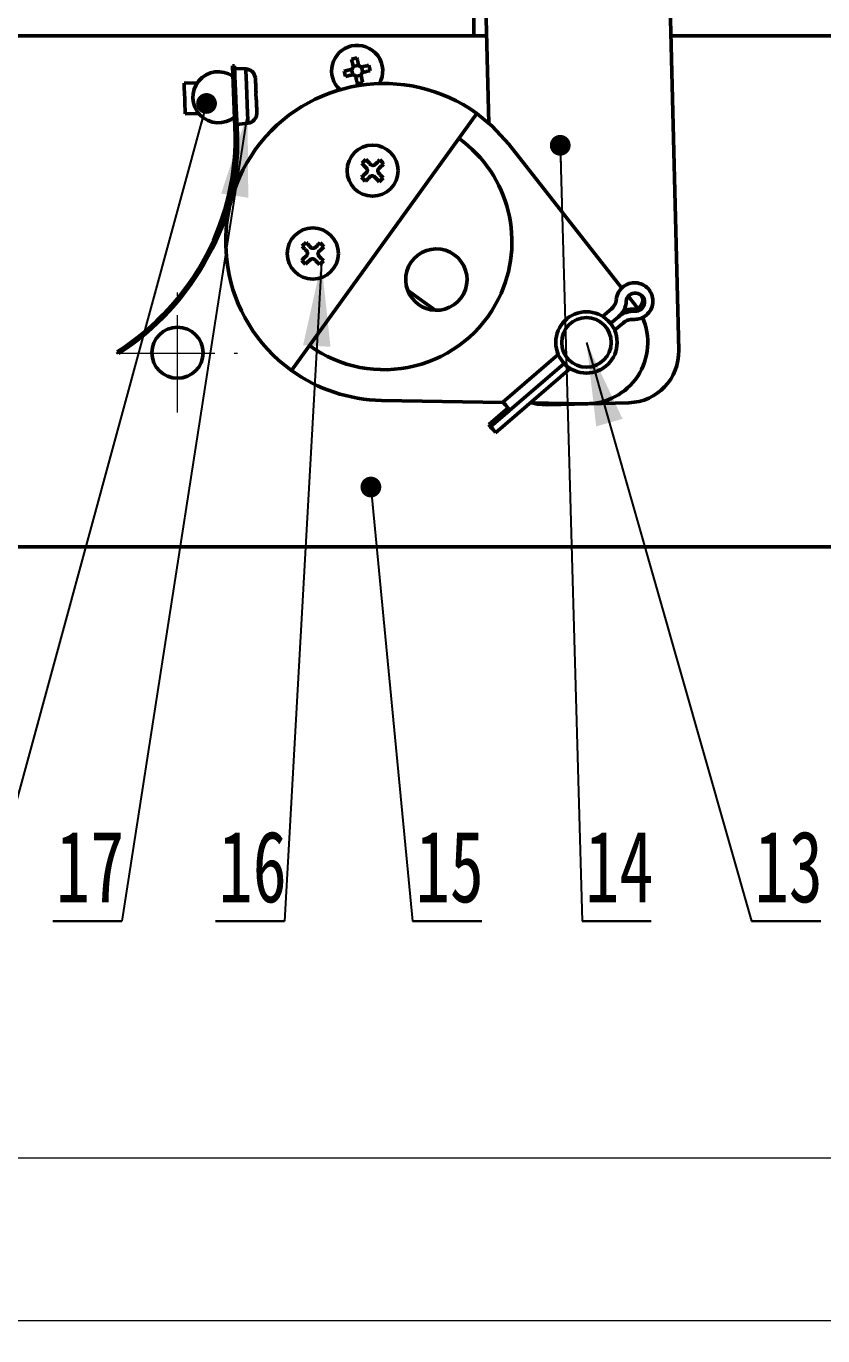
# Model space of a CAD drawing. Header units: millimetres. Extents: x 388 to 982, y 511 to 931.
# Drawn here: x 521.1 to 560.1, y 554 to 618.1 of the extents above; entities that cross this region are included whole.
import ezdxf

# ---------------------------------------------------------------- set-up
doc = ezdxf.new("R2010")
doc.units = ezdxf.units.MM
doc.header["$LTSCALE"] = 0.3
doc.linetypes.add('CENTER', pattern=[50.800000000000004, 31.75, -6.35, 6.35, -6.35])
doc.layers.add('10', color=7, linetype='Continuous')
for name, color, linetype, lineweight in [('尺寸线', 6, 'Continuous', 18), ('粗实线', 7, 'Continuous', 50), ('细实线', 3, 'Continuous', 18), ('细点画线', 1, 'CENTER', 18)]:
    doc.layers.add(name, color=color, linetype=linetype, lineweight=lineweight)
doc.styles.add('SLDTEXTSTYLE0', font='TXT', dxfattribs={"width": 0.7})
doc.styles.get("Standard").update_dxf_attribs({"font": 'txt', "bigfont": 'gbcbig.shx'})
doc.styles.add('我的样式', font='romans.shx', dxfattribs={"height": 2.5, "bigfont": 'chineset.shx'})
doc.dimstyles.new('SLDDIMSTYLE0', dxfattribs={"dimtxt": 0, "dimasz": 4.08, "dimexe": 0, "dimexo": 0.0625, "dimgap": 0, "dimtad": 0, "dimtih": 1, "dimtoh": 1, "dimdec": 0, "dimrnd": 1e-09, "dimzin": 0, "dimdsep": 46, "dimtxsty": 'Standard', "dimsah": 1, "dimcen": 0.09, "dimadec": 0, "dimazin": 0, "dimtfac": 4.08, "dimtdec": 0, "dimtofl": 0, "dimtmove": 0, "dimatfit": 3, "dimfxl": 1, "dimfrac": 2, "dimtolj": 1, "dimtzin": 0, "dimarcsym": 0})
doc.dimstyles.new('SLDDIMSTYLE1', dxfattribs={"dimtxt": 0, "dimasz": 1.016, "dimexe": 0, "dimexo": 0.0625, "dimgap": 0, "dimtad": 0, "dimtih": 1, "dimtoh": 1, "dimdec": 0, "dimrnd": 1e-09, "dimzin": 0, "dimdsep": 46, "dimtxsty": 'Standard', "dimblk1": 'DOT', "dimblk2": 'DOT', "dimsah": 1, "dimcen": 0.09, "dimadec": 0, "dimazin": 0, "dimtfac": 1.016, "dimtdec": 0, "dimtofl": 0, "dimtmove": 0, "dimatfit": 3, "dimldrblk": 'DOT', "dimfxl": 1, "dimfrac": 2, "dimtolj": 1, "dimtzin": 0, "dimarcsym": 0})
doc.dimstyles.new('我的样式', dxfattribs={"dimtxt": 2.5, "dimasz": 2.5, "dimexe": 0.75, "dimexo": 0.625, "dimtad": 1, "dimdec": 1, "dimlfac": 2, "dimdsep": 46, "dimtxsty": '我的样式', "dimcen": 2.5, "dimclrd": 256, "dimclre": 256, "dimclrt": 256, "dimadec": 0, "dimazin": 0, "dimtp": 0.018, "dimtm": 0.018, "dimtfac": 1, "dimtdec": 1, "dimtmove": 0, "dimatfit": 3, "dimfxl": 1, "dimlwd": 18, "dimlwe": 18, "dimarcsym": 0})

# ---------------------------------------------------------------- blocks, each defined once
blk = doc.blocks.new('SW_NOTE_12')
at = {"layer": '10', "color": 0}
for p, q in [((0, -1.873501354054952e-13), (3.384094754653122, -1.873501354054952e-13)), ((3.384094754653122, -1.873501354054952e-13), (0, -1.873501354054952e-13)), ((0, -1.873501354054952e-13), (3.384094754653122, -1.873501354054952e-13)), ((3.384094754653122, -1.873501354054952e-13), (0, -1.873501354054952e-13)), ((0, -1.873501354054952e-13), (3.384094754653122, -1.873501354054952e-13)), ((3.384094754653122, -1.873501354054952e-13), (0, -1.873501354054952e-13))]:
    blk.add_line(p, q, dxfattribs=at)
at = {"layer": '10', "color": 0, "insert": (0.1559362627799321, 4.418674304169132), "char_height": 3.5, "attachment_point": 1, "style": 'SLDTEXTSTYLE0'}
blk.add_mtext('13', dxfattribs=at)
blk = doc.blocks.new('SW_NOTE_13')
at = {"layer": '10', "color": 0}
for p, q in [((0, -1.457167719820518e-13), (3.384094754653122, -1.457167719820518e-13)), ((3.384094754653122, -1.457167719820518e-13), (0, -1.457167719820518e-13)), ((0, -1.457167719820518e-13), (3.384094754653122, -1.457167719820518e-13)), ((3.384094754653122, -1.457167719820518e-13), (0, -1.457167719820518e-13)), ((0, -1.457167719820518e-13), (3.384094754653122, -1.457167719820518e-13)), ((3.384094754653122, -1.457167719820518e-13), (0, -1.457167719820518e-13))]:
    blk.add_line(p, q, dxfattribs=at)
at = {"layer": '10', "color": 0, "insert": (0.1559362627798766, 4.418674304169174), "char_height": 3.5, "attachment_point": 1, "style": 'SLDTEXTSTYLE0'}
blk.add_mtext('14', dxfattribs=at)
blk = doc.blocks.new('_DOT')
at = {"color": 0, "linetype": 'ByBlock', "lineweight": -2}
blk.add_line((-0.5, 0), (-1, 0), dxfattribs=at)
at = {"color": 0, "linetype": 'ByBlock', "const_width": 0.5}
blk.add_lwpolyline([(-0.25, 0, 1), (0.25, 0, 1)], format="xyb", close=True, dxfattribs=at)
blk = doc.blocks.new('SW_NOTE_14')
at = {"layer": '10', "color": 0}
for p, q in [((0, -1.110223024625157e-13), (3.384094754653122, -1.110223024625157e-13)), ((3.384094754653122, -1.110223024625157e-13), (0, -1.110223024625157e-13)), ((0, -1.110223024625157e-13), (3.384094754653122, -1.110223024625157e-13)), ((3.384094754653122, -1.110223024625157e-13), (0, -1.110223024625157e-13)), ((0, -1.110223024625157e-13), (3.384094754653122, -1.110223024625157e-13)), ((3.384094754653122, -1.110223024625157e-13), (0, -1.110223024625157e-13))]:
    blk.add_line(p, q, dxfattribs=at)
at = {"layer": '10', "color": 0, "insert": (0.1559362627799321, 4.418674304169208), "char_height": 3.5, "attachment_point": 1, "style": 'SLDTEXTSTYLE0'}
blk.add_mtext('15', dxfattribs=at)
blk = doc.blocks.new('SW_NOTE_15')
at = {"layer": '10', "color": 0}
for p, q in [((-3.384094754653122, -1.873501354054952e-13), (0, -1.873501354054952e-13)), ((0, -1.873501354054952e-13), (-3.384094754653122, -1.873501354054952e-13)), ((-3.384094754653122, -1.873501354054952e-13), (0, -1.873501354054952e-13)), ((0, -1.873501354054952e-13), (-3.384094754653122, -1.873501354054952e-13)), ((-3.384094754653122, -1.873501354054952e-13), (0, -1.873501354054952e-13)), ((0, -1.873501354054952e-13), (-3.384094754653122, -1.873501354054952e-13))]:
    blk.add_line(p, q, dxfattribs=at)
at = {"layer": '10', "color": 0, "insert": (-3.225727972784087, 4.418674304169132), "char_height": 3.5, "attachment_point": 1, "style": 'SLDTEXTSTYLE0'}
blk.add_mtext('16', dxfattribs=at)
blk = doc.blocks.new('SW_NOTE_16')
at = {"layer": '10', "color": 0}
for p, q in [((-3.384094754653122, -1.52655665885959e-13), (0, -1.52655665885959e-13)), ((0, -1.52655665885959e-13), (-3.384094754653122, -1.52655665885959e-13)), ((-3.384094754653122, -1.52655665885959e-13), (0, -1.52655665885959e-13)), ((0, -1.52655665885959e-13), (-3.384094754653122, -1.52655665885959e-13)), ((-3.384094754653122, -1.52655665885959e-13), (0, -1.52655665885959e-13)), ((0, -1.52655665885959e-13), (-3.384094754653122, -1.52655665885959e-13))]:
    blk.add_line(p, q, dxfattribs=at)
at = {"layer": '10', "color": 0, "insert": (-3.225727972784143, 4.418674304169167), "char_height": 3.5, "attachment_point": 1, "style": 'SLDTEXTSTYLE0'}
blk.add_mtext('17', dxfattribs=at)
blk = doc.blocks.new('*D34')
at = {"layer": 'Defpoints', "color": 0, "transparency": 16777216}
for p in [(473.0372154954756, 617.5800985398191), (678.0372137073363, 592.5800981672903), (678.0372137073363, 562.6950648320558)]:
    blk.add_point(p, dxfattribs=at)
at = {"layer": '尺寸线', "linetype": 'Continuous', "lineweight": 18, "transparency": 16777216}
for p, q in [((473.0372154954756, 616.9550985398191), (473.0372154954756, 561.9450648320558)), ((678.0372137073363, 591.9550981672903), (678.0372137073363, 561.9450648320558)), ((475.5372154954756, 562.6950648320558), (675.5372137073363, 562.6950648320558))]:
    blk.add_line(p, q, dxfattribs=at)
at = {"layer": '尺寸线', "transparency": 16777216}
for points in [[(475.5372154954756, 563.1117314987224), (475.5372154954756, 562.2783981653891), (473.0372154954756, 562.6950648320558)], [(675.5372137073363, 563.1117314987224), (675.5372137073363, 562.2783981653891), (678.0372137073363, 562.6950648320558)]]:
    blk.add_solid(points, dxfattribs=at)
at = {"layer": '尺寸线', "transparency": 16777216, "insert": (575.5372146014059, 564.5700648320558), "char_height": 2.5, "attachment_point": 5, "style": '我的样式'}
blk.add_mtext('410', dxfattribs=at)
blk = doc.blocks.new('*D35')
at = {"layer": 'Defpoints', "color": 0, "transparency": 16777216}
for p in [(690.5372166875685, 606.8300981747407), (460.5372153092111, 600.8300981225866), (690.5372166875685, 554.7376184219024)]:
    blk.add_point(p, dxfattribs=at)
at = {"layer": '尺寸线', "linetype": 'Continuous', "lineweight": 18, "transparency": 16777216}
for p, q in [((690.5372166875685, 606.2050981747407), (690.5372166875685, 553.9876184219024)), ((460.5372153092111, 600.2050981225866), (460.5372153092111, 553.9876184219024)), ((463.0372153092111, 554.7376184219024), (688.0372166875685, 554.7376184219024))]:
    blk.add_line(p, q, dxfattribs=at)
at = {"layer": '尺寸线', "transparency": 16777216}
for points in [[(463.0372153092111, 555.154285088569), (463.0372153092111, 554.3209517552358), (460.5372153092111, 554.7376184219024)], [(688.0372166875685, 555.154285088569), (688.0372166875685, 554.3209517552358), (690.5372166875685, 554.7376184219024)]]:
    blk.add_solid(points, dxfattribs=at)
at = {"layer": '尺寸线', "transparency": 16777216, "insert": (575.5372159983898, 556.6126184219024), "char_height": 2.5, "attachment_point": 5, "style": '我的样式'}
blk.add_mtext('460', dxfattribs=at)

msp = doc.modelspace()

# ---------------------------------------------------------------- linework, layer by layer
at = {"layer": '粗实线'}
for p, q in [((543.0372157934988, 622.5800974967378), (543.0372157934988, 617.5800985398191)), ((543.5386473182524, 622.4664556535381), (543.769838834175, 613.3147789838213)), ((553.05348577536, 602.200279452135), (552.5357821825827, 622.6937412025827)), ((517.6542574409331, 617.5800985398191), (543.0372157934988, 617.5800985398191)), ((543.0372157934988, 617.5800985398191), (543.6620885375822, 617.5800985398191)), ((552.6649603489722, 617.5800985398191), (578.0372122172201, 617.5800985398191)), ((531.2249759081686, 616.1096351894039), (531.3248919192637, 616.113742321958)), ((531.2249759081686, 616.1096351894039), (531.3481898847903, 613.1121678950685)), ((531.3248919192637, 616.113742321958), (531.3629718366946, 615.1873464437622)), ((531.875098669895, 615.9636559637684), (531.330025369295, 615.9888482394117)), ((531.875135922798, 615.962702289452), (531.875098669895, 615.9636559637684)), ((537.113363469013, 615.678134814133), (537.0498770717467, 615.9487622531551)), ((537.1330926064337, 616.0829714240926), (537.4037200454558, 616.1464540960687)), ((537.5379273537482, 616.0632460119623), (537.6014137510145, 615.7926185729402)), ((529.5072557274187, 615.288394943108), (528.8578035179461, 615.261697650184)), ((532.3459418360079, 615.5294249507087), (532.3462659362639, 615.5215385111469)), ((532.3462659362639, 615.5215385111469), (532.3526548091257, 615.4588530512947)), ((532.3521109167422, 615.4721169474024), (532.3526548091257, 615.4588530512947)), ((537.5181982163275, 615.6584075393575), (537.2475707773054, 615.5949248673815)), ((532.3797339443053, 614.8000857534307), (532.376023555168, 614.797543242802)), ((532.376023555168, 614.797543242802), (532.3903882745589, 614.4480905237097)), ((532.3903882745589, 614.4480905237097), (532.3940986636961, 614.4506330343384)), ((528.919412368902, 613.7629649343389), (529.5688608530844, 613.7896603646177)), ((531.4100259784544, 614.0426690431732), (531.4481058958853, 613.1162731649774)), ((532.417974049219, 613.7770428063768), (532.4174264315451, 613.7903067024845)), ((532.4191996697272, 613.8400430532593), (532.417974049219, 613.7770428063768)), ((534.1136256102408, 601.2138672845858), (543.1769216302717, 613.7879113408226)), ((531.442972445854, 613.2411691101688), (531.984137916931, 613.3110108526844)), ((550.2751270178641, 605.2374890746969), (544.7411710265959, 612.2865504326719)), ((541.142369234928, 604.1601248758334), (539.797099852928, 605.1297890695232)), ((550.9019965175474, 604.4389907943505), (550.5910763386572, 604.8350385131735)), ((549.7654104474867, 604.2316197159189), (549.3338951710547, 603.860591978063)), ((551.0352277997816, 604.2553945186037), (550.9019965175474, 604.4389907943505)), ((550.1033613327826, 603.8385727184314), (549.7230538967932, 603.511574186613)), ((549.9206656459654, 603.1781681554812), (550.3521809223975, 603.5491968246597)), ((525.6479853633726, 602.0433972331184), (525.5944678429449, 602.1278737785715)), ((547.1639284733618, 601.9947849886912), (544.4576689843024, 599.667860169192)), ((547.4506789687956, 601.5577097164887), (543.8478166107024, 598.4598560931581)), ((544.0966287497366, 598.1704797337252), (547.7506989482725, 601.312362097432)), ((547.4506789687956, 601.5577097164887), (544.7956273201788, 599.2748131717044)), ((538.5170528534735, 599.7519502157766), (544.470059299835, 599.6534479523498)), ((544.7064885739172, 599.378483809759), (543.7586778644408, 598.5635267312127)), ((545.7958379629935, 599.631511114766), (548.4926650170172, 599.5868872592646)), ((546.6186949852789, 599.5369255284268), (550.6174215916479, 599.6379418971437)), ((543.7586778644408, 598.5635267312127), (543.8478166107024, 598.4598560931581)), ((483.0372152719582, 592.5800981672901), (590.6848335508192, 592.5800981672901))]:
    msp.add_line(p, q, dxfattribs=at)
at = {"layer": '粗实线', "flags": 128}
for points in [[(537.1291288975561, 616.1173279138702), (537.1195250991667, 616.1582539530891), (537.1099585536803, 616.1990365686315), (537.1004292610968, 616.2396552714008), (537.0909446719969, 616.2800932975906), (537.0815047863806, 616.3203301581043), (537.0721170548285, 616.3603490891355), (537.0627889279211, 616.4001314642328), (537.053512955078, 616.4396605195898)], [(537.316376889118, 616.5013215246099), (537.3256528619612, 616.4617943318981), (537.3349809888686, 616.4220119568008), (537.3443687204207, 616.3819930257696), (537.353808606037, 616.3417543026108), (537.3632931951369, 616.3013181390661), (537.3728224877203, 616.2606975736517), (537.3823890332068, 616.2199149581093), (537.3919928315962, 616.1789889188904)], [(531.984137916931, 613.3110108526844), (531.9835493210638, 613.3252880277532), (531.9770263377512, 613.4840002956289), (531.9640995804156, 613.798476264109), (531.9465162102068, 614.226245761146), (531.9266492370451, 614.7095332595009), (531.9071845952357, 615.1830716731447), (531.8907486144388, 615.5829033555883), (531.8795615676726, 615.8550320866007), (531.875135922798, 615.962702289452)], [(536.6950133684958, 615.8614228221077), (536.7345386985625, 615.8706950696605), (536.77432479895, 615.8800287845033), (536.8143418673361, 615.8894146534103), (536.8545824531401, 615.8988545390266), (536.8950167540396, 615.9083391281265), (536.935637319454, 615.91786842071), (536.9764217976416, 615.9274349661964), (537.0173478368605, 615.9370350392956)], [(537.5722819808806, 616.0672097208399), (537.6132080200995, 616.076809793939), (537.653992498287, 616.0863763394254), (537.6946130637015, 616.0959037693638), (537.735047364601, 616.1053902211088), (537.775287950405, 616.11482824408), (537.815305018791, 616.1242159756321), (537.8550911191786, 616.1335478278297), (537.8946164492453, 616.1428200753826)], [(537.9562774542654, 615.8799561413425), (537.9167521241988, 615.8706838937896), (537.8769660238112, 615.861352041592), (537.8369489554251, 615.8519643100399), (537.7967083696211, 615.8425244244236), (537.7562740687216, 615.8330398353237), (537.7156535033072, 615.8235124053854), (537.6748690251196, 615.8139458598989), (537.6339429859007, 615.8043439241546)], [(528.919412368902, 613.7629649343389), (528.9174938443983, 613.8096279206175), (528.9111981037939, 613.962733626594), (528.9014676455344, 614.1995093526739), (528.8897776845778, 614.4839091899294), (528.8779089096869, 614.7726378145117), (528.8676680866564, 615.0217349382538), (528.8606161121214, 615.1932808312076), (528.8578258696879, 615.2611593457359), (528.8578035179461, 615.261697650184)], [(531.4100259784544, 614.0426690431732), (531.3938395921076, 614.4364545794624), (531.3731158021773, 614.9405906649727), (531.3629718366946, 615.1873464437622)], [(532.3526548091257, 615.4588530512947), (532.3542008045996, 615.4213170262474), (532.3563875500048, 615.368116155495), (532.3591703418577, 615.30034008645), (532.3625007513846, 615.2193764897484), (532.366300547489, 615.1268793942827), (532.3704989496554, 615.0247468354601), (532.3750102762068, 614.9150668384927), (532.3797339443053, 614.8000857534307)], [(537.0790088418806, 615.6741711052555), (537.0380828026617, 615.6645691695112), (536.9972983244742, 615.6550026240247), (536.9566777590597, 615.6454751940864), (536.9162434581602, 615.6359887423414), (536.8760028723563, 615.6265507193702), (536.8359858039702, 615.6171629878181), (536.7961997035826, 615.6078311356205), (536.7566743735159, 615.5985588880676)], [(537.3349139336432, 615.2400574388403), (537.3256379608, 615.2795864941972), (537.3163098338927, 615.3193688692945), (537.3069221023405, 615.3593878003257), (537.2974822167242, 615.3996246608394), (537.2879976276243, 615.4400626870292), (537.2784683350409, 615.4806813897985), (537.2689017895544, 615.5214640053409), (537.259297991165, 615.5623900445598)], [(537.5221619252051, 615.6240529122251), (537.5317657235945, 615.5831250103611), (537.541332269081, 615.5423423948187), (537.5508615616644, 615.5017236920494), (537.5603461507643, 615.4612856658596), (537.5697860363806, 615.4210488053459), (537.5791737679327, 615.3810298743147), (537.5885018948401, 615.3412474992174), (537.5977778676832, 615.3017203065056)], [(532.3923291508044, 614.4936694505113), (532.3924930635775, 614.4896815272468), (532.3928879443491, 614.4800926300186), (532.3933387044752, 614.4691440018314)], [(532.3940986636961, 614.4506330343384), (532.3987217489565, 614.3381721081632), (532.4030766133154, 614.2322192641395), (532.407077575096, 614.1349444838661), (532.410635227331, 614.0483370723623), (532.4136862400854, 613.9741702678102), (532.4161598328436, 613.9139621260065), (532.418011302122, 613.8689457180399), (532.4191996697272, 613.8400430532593)], [(544.7411710265959, 612.2865504326719), (543.9292216543043, 613.1703196766275), (543.1769216302717, 613.7879113408226)], [(537.7855175975645, 611.1061176957983), (537.7567360047186, 611.1367619337934), (537.7280661705817, 611.1672981383699), (537.699500644573, 611.1977095457214), (537.6710692290152, 611.2279868426222), (537.6427719239081, 611.258115127911), (537.6146385315741, 611.2880776377815), (537.5866616014326, 611.317865059008), (537.5588709358061, 611.3474606277841)], [(537.7556854728545, 611.5322927685875), (537.783476138481, 611.5026971998113), (537.8114530686224, 611.47291164123), (537.839593911537, 611.4429472687143), (537.8678837660635, 611.4128208460706), (537.8963151816214, 611.3825435491699), (537.92488070763, 611.3521302791733), (537.9535579923476, 611.3215940745968), (537.9823321346129, 611.2909516992468)], [(538.1943607572401, 611.2842927428383), (538.2250049952353, 611.3130706103939), (538.2555374745215, 611.3417478951114), (538.2859507445181, 611.3703078331846), (538.316229904064, 611.3987411113876), (538.346360051998, 611.4270346912044), (538.3763188365782, 611.4551736714739), (538.4061062578047, 611.483146876325), (538.4356999639357, 611.5109412672418)], [(538.6205339673842, 611.3141248675483), (538.5909402612532, 611.2863304766315), (538.5611528400267, 611.2583572717804), (538.5311866048659, 611.2302182915109), (538.5010639075125, 611.2019247116941), (538.4707847479666, 611.1734914334911), (538.44037147797, 611.1449296327728), (538.4098389986838, 611.1162542107004), (538.3791947606886, 611.0874763431448)], [(537.5375175718153, 610.6674442740577), (537.5671112779463, 610.6952368023294), (537.5968986991728, 610.7232100071806), (537.6268649343336, 610.75134898745), (537.656987631687, 610.7796425672668), (537.6872667912329, 610.8080758454698), (537.7176800612295, 610.8366376461881), (537.7482125405157, 610.8653130682605), (537.7788567785109, 610.8940909358162)], [(537.9636907819594, 610.6972745361227), (537.9330465439642, 610.6684966685671), (537.902514064678, 610.6398193838495), (537.8721007946814, 610.6112594457763), (537.8418216351355, 610.5828261675733), (537.8116914872015, 610.5545325877565), (537.7817327026213, 610.5263936074871), (537.7519452813948, 610.4984204026359), (537.7223515752638, 610.4706260117191)], [(538.402366066345, 610.4492745103735), (538.3745754007185, 610.4788700791496), (538.3465984705771, 610.508655637731), (538.3184576276625, 610.5386200102466), (538.290167773136, 610.5687464328903), (538.2617363575781, 610.599023729791), (538.2331708315695, 610.6294369997877), (538.204493546852, 610.6599732043642), (538.1757194045866, 610.6906155797142)], [(538.372533941635, 610.8754495831627), (538.4013155344809, 610.8448053451675), (538.4299928191984, 610.814269140591), (538.4585508946265, 610.7838577332395), (538.4869823101843, 610.7535804363388), (538.5152796152914, 610.72345215105), (538.5434130076254, 610.6934896411794), (538.5713899377669, 610.6637022199529), (538.5991806033934, 610.6341066511768)], [(534.8320403937186, 607.4761501254934), (534.8598347846354, 607.4465545567173), (534.8878079894865, 607.4167680668133), (534.9159451071108, 607.3868046256202), (534.9442386869276, 607.356677271654), (534.9726738277758, 607.3263999747533), (535.0012356284941, 607.2959867047566), (535.0299091879214, 607.2654514315027), (535.058687055477, 607.2348081248301)], [(535.2707156781042, 607.2281500997442), (535.3013599160994, 607.2569279672998), (535.3318961206759, 607.2856043206948), (535.3623056653822, 607.3141651900905), (535.3925848249281, 607.3425984682935), (535.4227112475718, 607.3708920481104), (535.4526737574423, 607.3990310283798), (535.4824611786688, 607.4270033019084), (535.5120586100901, 607.4547976928252)], [(534.6138724926794, 606.6112997683185), (534.6434661988104, 606.6390941592354), (534.6732536200369, 606.6670673640865), (534.7032161299074, 606.6952063443559), (534.7333425525511, 606.7234989928502), (534.763621712097, 606.7519322710532), (534.7940349820936, 606.7804940717715), (534.8245711866701, 606.8091694938439), (534.855211699375, 606.8379473613995)], [(534.8618725184286, 607.0499750527042), (534.833094650873, 607.0806183593768), (534.8044173661555, 607.1111545639533), (534.7758555654372, 607.1415669026273), (534.7474241498793, 607.1718441995281), (534.7191305700625, 607.2019715534943), (534.6909897271479, 607.2319349946874), (534.6630165222967, 607.2617214845914), (534.6352221313799, 607.2913179846901)], [(535.4488888624991, 606.819306008746), (535.4776667300547, 606.7886617707509), (535.5063440147723, 606.758126497497), (535.5349058154906, 606.7277141588229), (535.5633372310484, 606.6974368619221), (535.5916345361555, 606.6673095079559), (535.6197679284895, 606.6373460667628), (535.647744858631, 606.6075595768589), (535.6755355242575, 606.5779630767602)], [(535.6968888882483, 607.2579803618091), (535.6672951821173, 607.2301869022149), (535.6375077608908, 607.2022136973637), (535.60754152573, 607.1740747170943), (535.5774188283766, 607.1457820686), (535.5471396688307, 607.117348790397), (535.5167263988341, 607.0887869896787), (535.4861901942576, 607.0601115676063), (535.4555496815527, 607.0313337000507)], [(535.0400457028235, 606.641130961706), (535.0094014648283, 606.6123530941504), (534.9788652602518, 606.5836767407554), (534.9484557155455, 606.5551158713597), (534.9181765559996, 606.5266825931567), (534.8880501333559, 606.4983890133399), (534.8580876234854, 606.4702500330704), (534.8283002022589, 606.4422768282193), (534.7987027708376, 606.414483368625)], [(535.4787209872092, 606.3931309359568), (535.4509265962923, 606.422726504733), (535.4229533914412, 606.4525129946369), (535.3948162738169, 606.48247643583), (535.3665226940001, 606.5126037897962), (535.3380875531519, 606.542881086697), (535.3095257524336, 606.5732943566936), (535.2808521930064, 606.6038296299475), (535.2520743254507, 606.6344729366201)], [(544.7956273201788, 599.2748131717044), (544.681260908016, 599.4078195395368), (544.5775264743651, 599.5284681881267), (544.5002043489302, 599.6183920393187), (544.4610738996352, 599.6639001856047), (544.4576689843024, 599.667860169192)], [(545.876289332279, 599.6301797891456), (546.1299145463789, 599.5726301076311), (546.6186949852789, 599.5369255284268)], [(543.8478166107024, 598.4598560931581), (543.9553880933607, 598.3347412871617), (544.0398031715239, 598.2365654522973), (544.0882095936621, 598.180275384565), (544.0966287497366, 598.1704797337252)]]:
    msp.add_lwpolyline(points, dxfattribs=at)
at = {"layer": '粗实线'}
for centre, radius in [((538.0790260301086, 610.990783700008), 1.249999999999961), ((535.1553806538484, 606.9346404932323), 1.250000000000001), ((548.542297195872, 602.586476872589), 1.499999999999999), ((548.542297195872, 602.586476872589), 1.211324865405173), ((528.5372154954756, 602.0800981672893), 1.250000000000008)]:
    msp.add_circle(centre, radius, dxfattribs=at)
for centre, radius, start, end in [((537.3256451656357, 615.8706897007753), 1.250000000000022, 103.2014765305164, 227.8349763164954), ((537.3256451656357, 615.8706897007753), 1.250000000000022, 330.0846601507319, 103.2014765305164), ((538.0775397124472, 612.6653149952381), 3.910794668223121, 101.2231825846666, 105.1796378872343), ((530.5372154954756, 614.5800981672893), 1.25000000000002, 55.48395337198257, 309.2237486636747), ((531.8520144402328, 615.4641898520268), 0.5000000000000389, 7.516867111282122, 87.35385101783852), ((540.5278051763709, 616.6218315558388), 3.907494655767127, 191.2215112389472, 195.1813092329552), ((534.1234856463905, 615.1195474076114), 3.907494655767096, 11.22151123894661, 15.18130923295513), ((538.6452749453665, 607.5008894084901), 7.750000000000048, 54.2161472733885, 234.2161472733885), ((536.573528889477, 619.0768972667719), 3.911655282700962, 281.2239996965358, 285.179590416658), ((531.9201383847311, 613.8068978992283), 0.5000000000000171, 277.3538510178091, 357.1844401347141), ((518.9586517024272, 612.602887887549), 12.40000000000007, 302.3538510178284, 2.3538510178253), ((520.2431335772367, 612.3146896272044), 11.23360764980288, 330.6157890425014, 4.091866035282382), ((538.6452749453792, 607.5008894084342), 6.250000000000034, 333.5930890331803, 54.21614727378454), ((540.3298561775484, 608.5940394198946), 3.906365005732321, 131.2212368296311, 135.1821628494185), ((535.6823055962233, 608.7399777859686), 3.906330651481143, 41.22121762686132, 45.18221713555805), ((540.4748427294062, 613.240716914915), 3.905075052492615, 221.2203000315105, 225.1825935616767), ((535.8281953616511, 613.3875278590665), 3.906365005732321, 311.2212368296335, 315.1821628494185), ((537.4074103297261, 604.536563927689), 3.90815779128909, 131.2215845980219, 135.1807327377943), ((532.7573879488828, 604.6827034443936), 3.908032366025652, 41.22138253251375, 45.18062912408909), ((518.9586517024272, 612.602887887549), 12.50000000000001, 302.3538510178284, 332.3538510178283), ((541.2006451656351, 605.6589928214462), 1.499999999999998, 267.7734570353143, 200.6588375114703), ((537.5541697831247, 609.1873376563918), 3.90913281393574, 221.2220803026036, 225.1802019389567), ((532.9041992278032, 609.3317580977232), 3.906877510944628, 311.2214967307839, 315.1819029482659), ((541.2006451656353, 605.6589928214462), 1.500000000000013, 200.6588375114703, 267.7734570353143), ((550.9366965768298, 604.555095499648), 0.4466600398357835, 265.9458831231037, 175.4331608306891), ((550.8450207954347, 604.6630444678896), 0.4507567385233885, 266.3060047145738, 29.62652217870503), ((538.6452749453792, 607.5008894084342), 6.250000000000034, 234.2161472729963, 333.5930890331803), ((549.3699439737522, 604.6932079042887), 1.126189292895447, 310.6350133824262, 354.7755296494536), ((550.7486628191035, 603.0935320736729), 1.12171390050653, 86.55947537122209, 110.6800203545155), ((548.5422971958794, 602.5864768725246), 3.000000000000029, 269.0520346648664, 24.21025397596032), ((550.8384072152439, 602.9853529306572), 1.126177808151456, 86.60399706499832, 130.7447844145617), ((550.5542863678577, 602.1371445102056), 2.499999999999992, 271.447106334746, 1.447106334739533), ((538.6452749453792, 607.5008894084342), 7.750000000000048, 234.2161472730731, 269.0520346648697)]:
    msp.add_arc(centre, radius, start, end, dxfattribs=at)
for points, knots in [([(537.0173478368605, 615.9370350392956), (537.0331966445333, 615.9424063637902), (537.064900954166, 615.9531512815422), (537.1026364645505, 615.9880819529089), (537.127012979036, 616.0321387179931), (537.1355575903882, 616.0774908808879), (537.1310380109531, 616.105497606318), (537.1291288975561, 616.1173279138702)], [0, 0, 0, 0, 0.2130138214421602, 0.4261176165746146, 0.6368928154298039, 0.846620067074476, 0.9999999999999999, 0.9999999999999999, 0.9999999999999999, 0.9999999999999999]), ([(537.3919928315962, 616.1789889188904), (537.3973640633678, 616.1631407140319), (537.4081090506065, 616.1314368579699), (537.4430318537959, 616.0936910076097), (537.4870956820868, 616.0693247838399), (537.5324461768673, 616.0607784347453), (537.5604516239771, 616.065299770439), (537.5722819808806, 616.0672097208399)], [0, 0, 0, 0, 0.2130105460788315, 0.4261211760486739, 0.6369092548405706, 0.8466193706256565, 1, 1, 1, 1]), ([(537.6339429859007, 615.8043439241546), (537.6180947590819, 615.7989720281981), (537.5863898628832, 615.7882253746046), (537.5486461231803, 615.7533021386098), (537.5242794232854, 615.7092391200895), (537.5157329018242, 615.6638901582166), (537.5202527136458, 615.6358832830342), (537.5221619252051, 615.6240529122251)], [0, 0, 0, 0, 0.2130135507370954, 0.4261405766239262, 0.6368932768785179, 0.8466202619948076, 0.9999999999999999, 0.9999999999999999, 0.9999999999999999, 0.9999999999999999]), ([(537.259297991165, 615.5623900445598), (537.2539272166574, 615.5782387205948), (537.2431826119079, 615.6099450898635), (537.2082523967072, 615.6476830260908), (537.164194083661, 615.6720565409764), (537.1188445904864, 615.6805995244263), (537.0908391551842, 615.6760801998627), (537.0790088418806, 615.6741711052555)], [0, 0, 0, 0, 0.2130121325926922, 0.4261454597096561, 0.636907417274241, 0.8466190949914075, 0.9999999999999999, 0.9999999999999999, 0.9999999999999999, 0.9999999999999999]), ([(537.9823321346129, 611.2909516992468), (537.9949076868336, 611.2799120842637), (538.0200656833434, 611.2578268040041), (538.0691848033699, 611.242606040724), (538.1195295154555, 611.2435278696225), (538.1630766423134, 611.2588061743811), (538.185070220983, 611.2767239211255), (538.1943607572401, 611.2842927428383)], [0, 0, 0, 0, 0.2130056397473394, 0.4261280178610498, 0.6369072320865555, 0.8466222084330812, 0.9999999999999999, 0.9999999999999999, 0.9999999999999999, 0.9999999999999999]), ([(537.7788567785109, 610.8940909358162), (537.789896027554, 610.9066672115124), (537.8119799893145, 610.9318259873023), (537.8272059044732, 610.9809425653876), (537.8262784820622, 611.0312859209316), (537.8110050489038, 611.074833462763), (537.7930866124677, 611.0968272091611), (537.7855175975645, 611.1061176957983)], [0, 0, 0, 0, 0.2130139738479243, 0.4261333750625351, 0.6368989776235786, 0.8466207104854915, 1, 1, 1, 1]), ([(538.1757194045866, 610.6906155797142), (538.1631438523659, 610.7016551946973), (538.1379858558561, 610.7237404749568), (538.0888667358296, 610.7389612382369), (538.038522023744, 610.7380394093384), (537.9949748968861, 610.72276110458), (537.9729813182165, 610.7048433578354), (537.9636907819594, 610.6972745361227)], [0, 0, 0, 0, 0.2130056397473394, 0.4261280178610498, 0.6369072320865555, 0.8466222084330812, 0.9999999999999999, 0.9999999999999999, 0.9999999999999999, 0.9999999999999999]), ([(538.3791947606886, 611.0874763431448), (538.3681555116455, 611.0749000674485), (538.346071549885, 611.0497412916586), (538.3308456347263, 611.0006247135733), (538.3317730571373, 610.9502813580294), (538.3470464902958, 610.906733816198), (538.3649649267318, 610.8847400697998), (538.372533941635, 610.8754495831627)], [0, 0, 0, 0, 0.2130139738479243, 0.4261333750625351, 0.6368989776235786, 0.8466207104854915, 1, 1, 1, 1]), ([(534.855211699375, 606.8379473613995), (534.8662509301822, 606.8505239649437), (534.8883346933334, 606.8756832118843), (534.903560862972, 606.9247998934711), (534.9026333928887, 606.9751432855248), (534.8873599715045, 607.0186908183389), (534.8694415338476, 607.0406845656721), (534.8618725184286, 607.0499750527042)], [0, 0, 0, 0, 0.2130164347009465, 0.4261351695053477, 0.6369001130163537, 0.8466211900923404, 1, 1, 1, 1]), ([(535.058687055477, 607.2348081248301), (535.0712639851134, 607.2237690719303), (535.0964232521653, 607.2016862196017), (535.1455394442066, 607.1864627904015), (535.1958829799773, 607.1873863198105), (535.2394307131, 607.2026625809149), (535.261425156004, 607.2205812129984), (535.2707156781042, 607.2281500997442)], [0, 0, 0, 0, 0.2130170232480878, 0.4261256387215371, 0.6368902754209697, 0.8466213063108091, 1, 1, 1, 1]), ([(535.4555496815527, 607.0313337000507), (535.4445104507455, 607.0187570965066), (535.4224266875943, 606.993597849566), (535.4072005179559, 606.9444811679791), (535.4081279880392, 606.8941377759254), (535.4234014094233, 606.8505902431114), (535.4413198470801, 606.8285964957781), (535.4488888624991, 606.819306008746)], [0, 0, 0, 0, 0.2130164347009465, 0.4261351695053477, 0.6369001130163537, 0.8466211900923404, 1, 1, 1, 1]), ([(535.2520743254507, 606.6344729366201), (535.2394973958143, 606.6455119895201), (535.2143381287624, 606.6675948418487), (535.1652219367212, 606.6828182710487), (535.1148784009504, 606.6818947416398), (535.0713306678279, 606.6666184805354), (535.0493362249238, 606.6486998484519), (535.0400457028235, 606.641130961706)], [0, 0, 0, 0, 0.2130170232480878, 0.4261256387215371, 0.6368902754209697, 0.8466213063108091, 1, 1, 1, 1]), ([(550.8332872632826, 603.7122155281204), (550.9220756070896, 603.7145505115172), (551.1231767686523, 603.7198391322212), (551.4162186246975, 603.856728141851), (551.658421531959, 604.1025410319928), (551.7930455891754, 604.4240996432313), (551.7987318832253, 604.7718087531343), (551.6748347639646, 605.0956014468268), (551.4402286128247, 605.3488063508586), (551.1292091542341, 605.4965391936565), (550.7855961986819, 605.5191624322003), (550.45612277972, 605.4135766556665), (550.189162970438, 605.1936180921432), (550.0379665289555, 604.9299098004641), (550.0094057196009, 604.7502361009939), (549.998695576557, 604.6828594731587)], [0, 0, 0, 0, 0.06320353274843725, 0.1431528431053468, 0.2241002395857172, 0.3053256286360049, 0.3865507466729127, 0.467518870927836, 0.5481149960603319, 0.6284338527997004, 0.7087239669632239, 0.7892414046690832, 0.8701189096854078, 0.9512953208468226, 1, 1, 1, 1]), ([(549.998695576557, 604.6828594731587), (549.992316638366, 604.640430693036), (549.9737862189611, 604.517177720994), (549.8929691839878, 604.3563286830138), (549.7995380623993, 604.2649848912248), (549.7654104474867, 604.2316197159189)], [0, 0, 0, 0, 0.2499262846658503, 0.7260203401422126, 1, 1, 1, 1]), ([(550.3521809223975, 603.5491968246597), (550.3868125807592, 603.5756001325888), (550.4864251896732, 603.6515451641347), (550.6561922844934, 603.7112559268346), (550.7850706243365, 603.7119542629562), (550.8332872632826, 603.7122155281204)], [0, 0, 0, 0, 0.2501277832352903, 0.7194538820449771, 1, 1, 1, 1])]:
    msp.add_open_spline(points, degree=3, knots=knots, dxfattribs=at)
at = {"layer": '细点画线', "ltscale": 0.5}
for p, q in [((528.5372154954756, 599.1538474139103), (528.5372154954756, 605.0331841713993)), ((525.5976696043032, 602.066680541924), (531.476761386648, 602.0666805419239))]:
    msp.add_line(p, q, dxfattribs=at)
at = {"layer": '细点画线'}
msp.add_line((528.5372154954756, 602.0935157926548), (528.5372154954756, 602.0666805419239), dxfattribs=at)

# ---------------------------------------------------------------- block references
at = {"layer": '细实线'}
for name, p in [('SW_NOTE_16', (525.8210081763037, 574.277183406295)), ('SW_NOTE_15', (533.7736308497385, 574.277183406295)), ('SW_NOTE_14', (540.0342061458468, 574.277183406295)), ('SW_NOTE_13', (548.3252382947471, 574.277183406295)), ('SW_NOTE_12', (556.6162704436472, 574.277183406295))]:
    msp.add_blockref(name, p, dxfattribs=at)

# ---------------------------------------------------------------- dimensions: what is measured, and where the dimension line sits
at = {"layer": '尺寸线'}
for base, p1, p2, picture, middle in [((678.0372137073363, 562.6950648320558), (473.0372154954756, 617.5800985398191), (678.0372137073363, 592.5800981672903), '*D34', (575.5372146014059, 564.5700648320558)), ((690.5372166875685, 554.7376184219024), (460.5372153092111, 600.8300981225866), (690.5372166875685, 606.8300981747407), '*D35', (575.5372159983898, 556.6126184219024))]:
    dim = msp.add_linear_dim(base=base, p1=p1, p2=p2, dimstyle='我的样式', dxfattribs=at)
    dim.commit()
    dim.dimension.update_dxf_attribs({"geometry": picture, "text_midpoint": middle})

# ---------------------------------------------------------------- leaders
at = {"layer": '细实线'}
for points, dimstyle in [([(529.9580341039682, 614.2762938941853), (519.0498668009036, 574.277183406295)], 'SLDDIMSTYLE1'), ([(531.9640995799789, 613.7984762747332), (525.8210081763037, 574.277183406295)], 'SLDDIMSTYLE0'), ([(547.2577607144614, 612.2290351251172), (548.3252382947471, 574.277183406295)], 'SLDDIMSTYLE1'), ([(535.5787240862758, 606.4838458398797), (533.7736308497385, 574.277183406295)], 'SLDDIMSTYLE0'), ([(548.542297195872, 602.586476872589), (556.6162704436472, 574.277183406295)], 'SLDDIMSTYLE0'), ([(537.9962079007215, 595.5104610774006), (540.0342061458468, 574.277183406295)], 'SLDDIMSTYLE1')]:
    msp.add_leader(points, dimstyle=dimstyle, dxfattribs=at)

doc.saveas('drawing.dxf')
